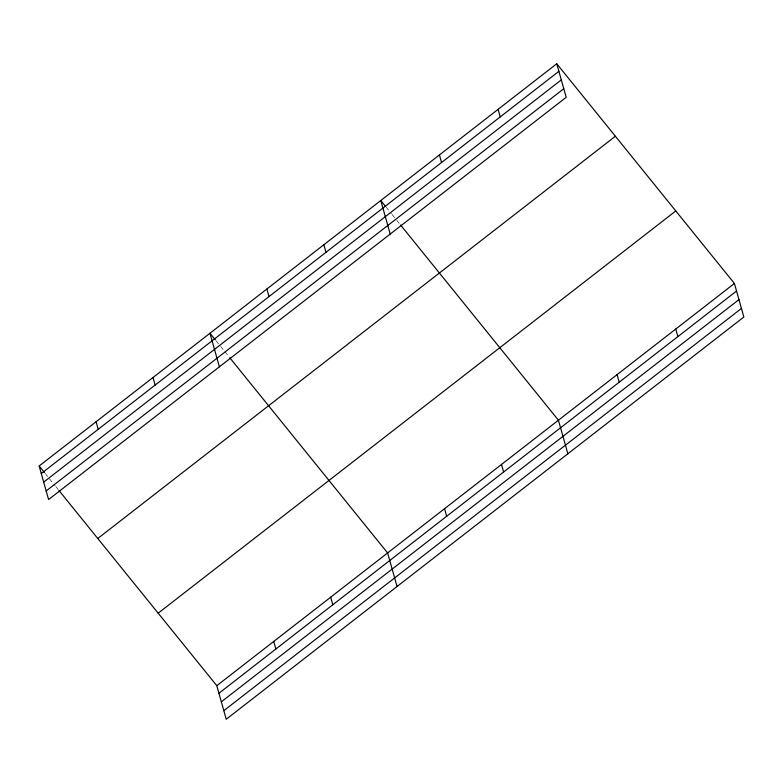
<?xml version="1.0" encoding="UTF-8"?>
<svg xmlns="http://www.w3.org/2000/svg" width="783" height="783" viewBox="0 0 783 783"><rect width="100%" height="100%" fill="white"/><g stroke="black" fill="none" stroke-linecap="round" stroke-linejoin="round"><path stroke-width="0.59" stroke-dasharray="3.92 2.94" d="M386.107 207.103L391.431 213.69M392.195 214.64L396.002 219.348M396.766 220.287L399.81 224.055M216.049 340.781L219.857 345.489M220.62 346.429L228.998 356.794M45.238 473.519L55.143 485.763M55.896 486.703L58.187 489.532"/><path stroke-width="1.17" d="M556.762 63.756L566.197 97.307L48.585 499.544L39.15 465.993L556.762 63.756L734.415 283.456L743.85 317.007L226.238 719.244L216.803 685.693L58.95 490.471M41.274 473.558L558.886 71.322M43.691 482.132L561.303 79.895M46.168 490.97L563.78 88.733M97.777 538.489L615.389 136.252M158.176 613.187L675.788 210.95M216.803 685.693L734.415 283.456M218.937 693.258L736.549 291.022M221.344 701.832L738.956 299.595M223.83 710.67L741.442 308.433M385.344 206.164L380.773 200.517L390.208 234.068M400.573 224.995L558.426 420.217L567.861 453.768M215.296 339.842L209.961 333.255L219.397 366.806M229.762 357.733L387.614 552.955L397.05 586.506M39.15 465.993L44.484 472.58M675.758 329.036L677.882 336.602M617.092 374.626L619.216 382.192M498.096 109.336L500.229 116.902M439.439 154.926L441.563 162.492M501.492 464.456L503.616 472.022M444.558 508.705L446.682 516.271M323.839 244.756L325.963 252.322M266.895 289.005L269.029 296.571M330.68 597.194L332.804 604.76M273.747 641.443L275.87 649.009M153.028 377.494L155.151 385.06M96.084 421.743L98.218 429.309"/></g></svg>
